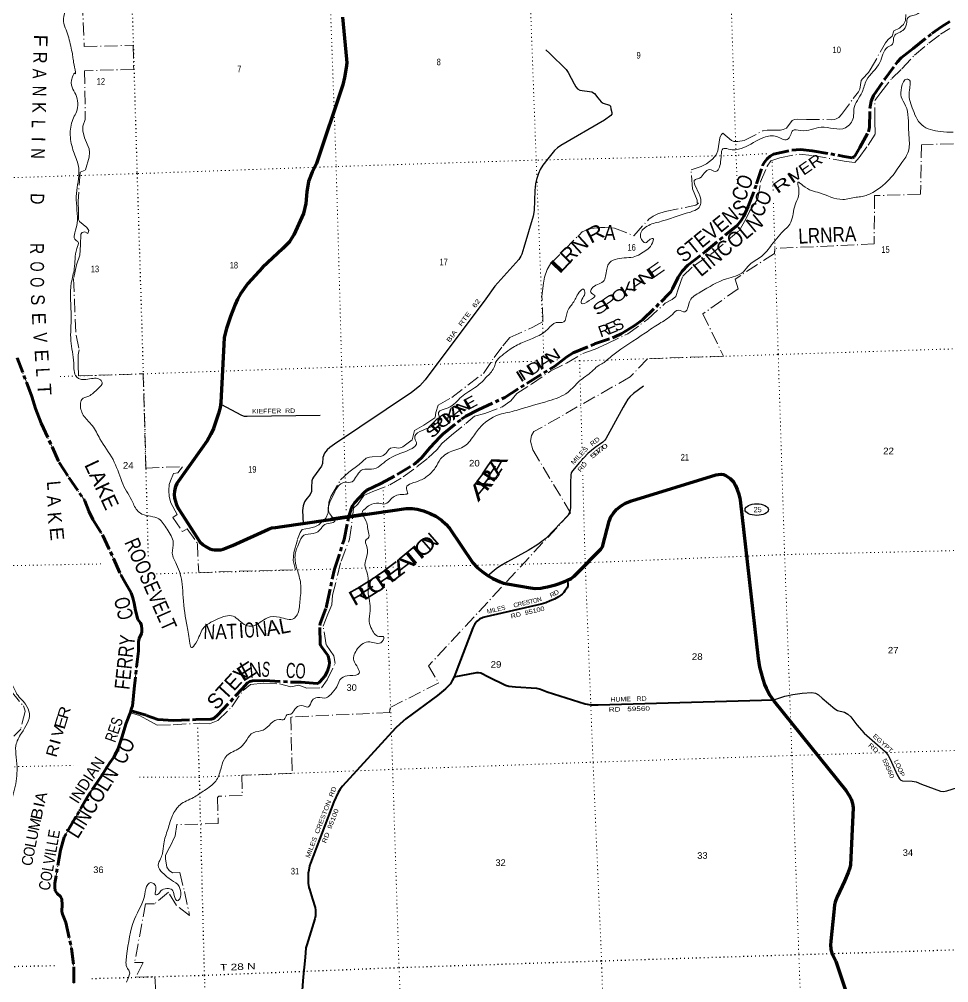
# Model space of a CAD drawing. Header units: feet. Extents: x 493183 to 745759, y 5472 to 195788.
# Drawn here: x 653968 to 678688, y 147247 to 172864 of the extents above; entities that cross this region are included whole.
import ezdxf
from ezdxf.enums import TextEntityAlignment as Align

# ---------------------------------------------------------------- set-up
doc = ezdxf.new("R2010")
doc.units = ezdxf.units.FT
doc.header["$LTSCALE"] = 70
for name, pattern in [('DOT_DASHED', [7.7, 5, -1.2, 0.3, -1.2]), ('DOTTED', [1.5, 0.3, -1.2]), ('LONG_DASH_SHORT_DASH', [9.9, 6, -1.2, 1.5, -1.2])]:
    doc.linetypes.add(name, pattern=pattern)
for name, color, linetype, lineweight in [('11', 7, 'LONG_DASH_SHORT_DASH', 60), ('17', 7, 'Continuous', 25), ('23', 7, 'Continuous', 70), ('26', 7, 'Continuous', 40), ('27', 7, 'Continuous', 13), ('29', 7, 'Continuous', 25), ('39', 7, 'Continuous', 13), ('44', 7, 'DOT_DASHED', 13), ('59', 7, 'Continuous', 13), ('6', 7, 'DOTTED', 25), ('7', 7, 'DOTTED', 13)]:
    doc.layers.add(name, color=color, linetype=linetype, lineweight=lineweight)
for name, color, linetype in [('12', 7, 'Continuous'), ('30', 7, 'Continuous'), ('41', 7, 'Continuous')]:
    doc.layers.add(name, color=color, linetype=linetype)

msp = doc.modelspace()

# ---------------------------------------------------------------- linework, layer by layer
at = {"layer": '11'}
for points in [[(656941.71, 154479.7), (657352.21, 154355.94), (657654.19, 154242.1), (658072.07, 154218.61), (658667.87, 154244.97), (659050.59, 154252.69), (659089.4, 154254.73), (659149.06, 154277.69), (659240.8, 154357.41), (659893.84, 155063.57), (660034.73, 155216.72), (660100.91, 155254.12), (660172.04, 155272.49), (660489.65, 155281.65), (661188.35, 155240.53), (661468.57, 155239.04), (661892.9, 155205.66), (661933.45, 155220.17), (661965.57, 155243.13), (662094.41, 155399.52), (662165.19, 155534.71), (662212.47, 155683.64), (662215.67, 155755.12), (662206.49, 155817.11), (662180.38, 155934.91), (661990.81, 156202.82), (661974.75, 156246.44), (661970.19, 156273.54), (661959.83, 156743.51), (661969.7, 156802.24), (662125.93, 157218.71), (662143.39, 157299.12), (662353.69, 158244.79), (662605.24, 159027.43), (662723.86, 159614.27), (662805.36, 159869.4), (662830.6, 159929.1), (662882.98, 160002.58), (663138.06, 160282.67), (663211.01, 160339.56), (663582.38, 160516.44), (664016.28, 160755.77), (664483.8, 161043.77), (664587.01, 161130.48), (664665.07, 161199.9), (664898.56, 161479.07), (665149.21, 161755.51), (665234.07, 161834.45), (665731.43, 162235.15), (665844.45, 162308.82), (666173.26, 162478.77), (666880.37, 162811.24), (667489.11, 163195.19), (668212.88, 163639.17), (668533.63, 163888.41), (668701.5, 163997.23), (669268.61, 164230.56), (669810.88, 164420.75), (669979.17, 164499.13), (670318.76, 164710.35), (670544.59, 164869.08), (671238.72, 165550.27), (671299.67, 165620.68), (671338.68, 165694.15), (671490.53, 166003.98), (671600.25, 166169.4), (671752.43, 166328.84), (672207, 166679.8), (673057.64, 167383.96), (673169.7, 167512.52), (673238.53, 167631.91), (673354.42, 167881.43), (673579.26, 168487.68), (673737.23, 168976.85), (673784.63, 169059.97), (673858.05, 169151.81), (673940.65, 169220.68), (674026.07, 169278.33), (674516.57, 169384.2), (674743.73, 169399.77), (675055.23, 169368.44), (675908.5, 169219.07), (676119.44, 169177.11), (676168.63, 169204.61), (676200.75, 169245.94), (676324.34, 169455.83), (676551.81, 169872.73), (676583.55, 169994.52), (676592.25, 170487.18), (676625.24, 170685.48), (676685.94, 170841.19), (676977.14, 171259.78), (677327.04, 171734.67), (677423.73, 171842.62), (677743.24, 172088.48), (678236.82, 172481), (678505.04, 172668.84), (678714.64, 172804.11)], [(653911.12, 163862.08), (654302.12, 162836.83), (654398.97, 162512.89), (654550.27, 162124.02), (655030.57, 161079.31), (655287.08, 160677.53), (655713.58, 160061.6), (655816.94, 159787.7), (655928.68, 159567.14), (656179.35, 159159.12), (656672.49, 158090.59), (656783.79, 157884.13), (656939.53, 157610.43), (656988.17, 157477.57), (657027.18, 157339.82), (657061.14, 157139.93), (657120.91, 156905.66), (657187.8, 156816.35), (657216.41, 156753.2), (657231.39, 156639.57), (657229.1, 156575.28), (657217.21, 156535.28), (657153.38, 156400.79), (657135.64, 156308.78), (657135.44, 156058.54), (657019.55, 155064.14), (656985.08, 154685.72), (656974.98, 154607.13), (656956.62, 154537.1), (656928.31, 154439.79), (656814.54, 154147.73), (656697.58, 153764.75), (656597.55, 153474.1), (656539.47, 153344.19), (656482.83, 153246.8), (656368.1, 153088.7), (656145.61, 152728.72), (655810.31, 152238.14), (655160.31, 151114.34), (655062.16, 150774.32), (654914.46, 149893.97), (654909.95, 149790.32), (654924.89, 149690.47), (654971.9, 149622.72), (655060.6, 149541.27), (655088.92, 149498.74), (655100.39, 149457.41), (655107.65, 149326.78), (655099.38, 149140.87), (655114.16, 149069.4), (655209.32, 148849.62), (655355.96, 148159.93), (655417.8, 147667.41), (655417.96, 147223.32)]]:
    msp.add_lwpolyline(points, dxfattribs=at)
at = {"layer": '17'}
msp.add_ellipse((673580.7, 159826.08), major_axis=(309.24, -1), ratio=0.500121, dxfattribs=at)
at = {"layer": '23'}
for points in [[(662567.66, 172922.27), (662673.43, 171801.49), (662675.92, 171701.1), (662664.6, 171569.14), (662620.04, 171319.56), (662569.74, 171124.29), (661873.64, 169030.43), (661755.95, 168798.78), (661663.06, 168547.72), (661617.18, 168275.89), (661590.63, 167966.32), (661528.39, 167702.07), (661274.28, 167129.23), (661212.49, 167031.52), (661150.92, 166949.88), (660977.34, 166764.95), (660434.64, 166268), (660047.03, 165838.38), (659852.17, 165564.99), (659773.19, 165424.49), (659711.81, 165281.21), (659586.9, 164958.53), (659475.9, 164642.33), (659441.88, 164504.62), (659421.33, 164390.42), (659332.09, 162676.42), (659312.44, 162544.13), (659268.91, 162377.83), (659134.14, 161984.22), (659066.7, 161832.82), (658967.2, 161652.18), (658816.6, 161441.72), (658162.16, 160523.62), (658133.14, 160461.8), (658113.54, 160403.06), (658095.85, 160314.71), (658090.86, 160226.8), (658098.04, 160130.3), (658123, 160038.09), (658148.5, 159956.86), (658211.95, 159837), (658771.25, 158972.3), (658858.29, 158888.8), (658940.87, 158834.23), (659040.39, 158787.81), (659099.63, 158768.06), (659156.92, 158758.12), (659204.95, 158752.69), (659272.96, 158752.69), (659332.2, 158759.27), (659394.15, 158777.51), (659634.96, 158875.71), (660594.89, 159308.78), (660643.16, 159326.79), (660682.65, 159337.76), (660784.92, 159354.97), (660961.49, 159380.57), (663893.93, 159802.46)], [(668552.64, 157952.67), (668642.72, 157996.38), (668721.71, 158053.46), (668793.37, 158123.61), (669437.92, 158779.07), (669487.44, 158854.78), (669491.83, 158867.95), (669658.45, 159522.41), (669702.46, 159636.34), (669768.28, 159732.94), (669847.26, 159829.54), (669974.2, 159929.65), (670088.61, 159996.39), (670248.35, 160057.13), (672492.01, 160753.6), (672633.74, 160764.78), (672699.56, 160756), (672769.15, 160721.74), (672870.69, 160650.62), (672959.6, 160562.11), (673019.89, 160470.6), (673064.8, 160357.49), (673107.65, 160237.89), (673137.79, 160087.29), (673617.13, 155866.21), (673656.7, 155633.34), (673739.08, 155321.06), (673790.01, 155173.1), (673833.89, 155076.5), (673930.43, 154896.48), (674017.97, 154766.69)], [(663893.93, 159802.46), (664260.25, 159855.16), (664414.75, 159855.88), (664553.12, 159835.9), (664717.53, 159790.02), (664899.31, 159723.43), (665042.26, 159649.52), (665197.25, 159542.88), (665314.32, 159438.76), (665407.47, 159331.39), (666028.89, 158414.11), (666150.26, 158286.17), (666276.18, 158177.52), (666413.55, 158079.8), (666560.15, 157992.5), (666755.82, 157904.17), (666850.38, 157874.04), (666943.54, 157850.9), (667563.71, 157742.81), (667686.11, 157732.93), (667835.94, 157739.05), (667921.93, 157751.7), (668019.61, 157772.44), (668226.38, 157826.06), (668304.84, 157851.48), (668497.92, 157926.12), (668552.64, 157952.67)], [(674017.97, 154766.69), (674046.04, 154725.08), (675956.91, 152350.02), (676024.68, 152252.11), (676057.59, 152199.42), (676090.93, 152126.09), (676129.99, 152008.42), (676140.97, 151955.73), (676148.43, 151899.82), (676073.05, 150386.02), (676056.49, 150299.29), (676017.03, 150180.49), (675915.39, 149951.35), (675718.89, 149533.64), (675682.4, 149444.17), (675664.85, 149384.9), (675649.15, 149315.58), (675629.12, 149119.21), (675548.48, 148349.9)], [(675548.48, 148349.9), (675545.27, 148248.77), (675549.44, 148167.73), (675554.03, 148127.55), (675569.4, 148070.94), (675580.41, 148032.28), (675595.82, 147998.2), (675686.33, 147824.28)], [(675686.33, 147824.28), (676152.68, 146413.41), (676188.77, 146294.39), (676204.26, 146211.43), (676249.88, 145894.22), (676309.09, 145591.62), (676325.2, 145504.2), (676351.09, 145430.46), (676371.01, 145384.63), (676424.62, 145293.03), (676899.87, 144577.33), (676955.57, 144506.76), (677013.33, 144456.93), (677049.18, 144433.02), (677083.04, 144417.08), (677134.82, 144399.14), (677178.72, 144391.45), (677447.36, 144378.73), (677915.58, 144367.01), (678119.48, 144360.08), (678171.49, 144354.3), (678229.25, 144344.34), (679583.08, 144114.91)]]:
    msp.add_lwpolyline(points, dxfattribs=at)
at = {"layer": '26'}
for points in [[(668552.64, 157952.67), (668557.19, 157828.46), (668554.79, 157797.28), (668538.01, 157749.31), (668479.35, 157663.33), (668446.92, 157622.18), (668403.77, 157579), (668307.81, 157510.19), (668202.4, 157447.07), (668086.14, 157397.9), (667972.27, 157351.13), (667849.38, 157314.22), (666372.14, 156973.34), (666301.51, 156956.29), (666204.33, 156910.97), (666144.69, 156861.97), (666079.68, 156786.24), (666028.2, 156679.83), (665586.54, 155520.28), (665535.27, 155381.65)], [(665535.27, 155381.65), (666135.65, 155499.8), (666184.65, 155497.64), (666243.96, 155486.23), (666450.58, 155379.03), (666897.96, 155156.94), (666987.63, 155132.42), (667166.06, 155113.53), (667722.89, 155079.62), (667831.67, 155050.25), (668010.89, 154980.31), (669017.88, 154666.76), (669167.23, 154639.61), (669361.29, 154638.6), (674017.97, 154766.69)], [(665535.27, 155381.65), (665533.12, 155375.83), (665480.38, 155279.88), (665432.44, 155198.33), (665307.78, 155064), (665094.2, 154885.92), (664249.31, 154259.66), (664097.19, 154130.92), (663971.31, 154011.32), (662568.18, 152472.92), (662503.06, 152391.89), (662449.24, 152308.88), (662338.35, 152060.32), (661710.78, 150426.18), (661688.23, 150351.52), (661665.23, 150243.89), (661653.25, 150159.93), (661649.65, 149983.63), (661654.44, 149890.08), (661668.83, 149779.74), (661682.81, 149730.27), (661765.44, 149472.01), (661837.14, 149249.79), (661849.81, 149178.87), (661849.81, 149109.3), (661842.62, 149027.75), (661826.19, 148947.04), (661612.49, 148250.58), (661592.89, 148171.37), (661568.67, 147918.74), (661518.35, 147402.27)], [(661518.35, 147402.27), (661449.52, 146464.71), (661447.12, 146338.43), (661459.1, 145995.93), (661467.22, 145861.51), (661481.63, 145706.16), (661662.31, 144481.11), (661661.85, 144407.27), (661659.32, 144369.33), (661646.68, 144294.73), (661630.93, 144244.27), (661497.58, 143881.87)]]:
    msp.add_lwpolyline(points, dxfattribs=at)
at = {"layer": '29'}
for points in [[(667970.07, 172048.42), (668076.08, 171952.46), (668511.45, 171526.37), (668564.38, 171449.4), (668725.25, 171145.34), (668771.51, 171065.28), (668812.57, 171010.5), (668873.93, 170975.95), (669194.6, 170931.88), (669264.24, 170891.8), (669356.98, 170776.94), (669446.74, 170668.1), (669498.85, 170631.55), (669662.07, 170581.38), (669688.54, 170549.4), (669703.39, 170485.76), (669725.04, 170385.05), (669725.04, 170339.4), (669704.95, 170302.48), (669532.71, 170185.2), (668373.05, 169510.48), (668278.77, 169449.17), (668205.77, 169378.41), (668059.17, 169200.16), (667890.97, 168983.51), (667820.69, 168869.64), (667776.91, 168759.81), (667722.16, 168600.03), (667694.79, 168490.46), (667678.14, 168309.93), (667657.85, 167783.61), (667630.92, 167629.9), (667391.09, 166791.59), (667329.8, 166616.41), (667306.99, 166561.62), (667257.25, 166475.86), (666614.08, 165764.18), (666373.58, 165433.6), (664765.74, 163276.9), (664623.36, 163119.86), (664523.94, 163034.94), (664400.58, 162936.8), (662352.73, 161566.21), (662229.06, 161475.89), (662153.25, 161413.97), (662083.07, 161325.23), (662042.22, 161211.66), (662032.88, 161055.88), (662004.81, 160981.03), (661791.07, 160690.66), (661763.7, 160640.44), (661746.02, 160587.53), (661743.17, 160416.22), (661740.89, 160311.74), (661704.47, 160227.86), (661590.33, 160088.04), (661554.76, 160034.62), (661517.33, 159928.26), (661503.21, 159803.62), (661520.42, 159460.98)], [(670568.83, 163112.14), (670299.91, 162909.39), (670213.23, 162836.35), (670155.02, 162764.99), (670032.3, 162548.26), (669569.93, 161711), (669542.55, 161674.48), (669490.7, 161621.64), (669284.8, 161481.33), (669091.69, 161319.19), (668870.64, 161079.77), (668677.42, 160855.17), (668643.77, 160802.51), (668634.48, 160739.23), (668632.19, 160549.81), (668626.24, 159884.86), (668611.83, 159763.91), (668561.64, 159672.6), (668196.65, 159289.12), (667968.53, 159056.29), (667758.67, 158901.07), (667503.2, 158739.69), (666952.49, 158441.36), (666741.26, 158316.71), (666647.04, 158252.13), (666431.46, 158067.06)], [(659329.45, 162625.66), (659874.88, 162341.01), (659947.06, 162313.68), (660026.01, 162309.69), (661967.43, 162335.84)], [(674017.97, 154766.69), (674036.49, 154767.2), (674326.22, 154862), (674540.88, 154913.9), (674793.84, 154945.24), (675049.34, 154961.22), (675148.12, 154949.79), (675227.27, 154904.15), (675324.14, 154811.32), (675660.69, 154525.24), (675732.12, 154489.5), (675915.6, 154437.84), (676007.43, 154388.28), (676087.09, 154315.37), (676239.2, 154099.73), (676437.75, 153885.3), (677006.83, 153384.33), (677079.6, 153292.61), (677132.07, 153188.14), (677312.36, 152777.82), (677376.15, 152671.73), (677417.21, 152630.64), (677454.85, 152612.29), (677711.63, 152608.87), (677823.26, 152584.99), (677960.71, 152526.69), (678465.54, 152342.35), (678548.68, 152329.33), (678639.28, 152344.84), (678923.33, 152440.85)]]:
    msp.add_lwpolyline(points, dxfattribs=at)
at = {"layer": '39'}
for points in [[(654713.11, 177542.09), (654779.89, 177338.22), (654842.04, 177023.22), (654809.41, 176709.45), (654964.6, 176449.67), (655127.48, 176266.8), (655275, 176255.02), (655457.84, 176078.79), (655638.45, 176039.73), (655721.58, 176024.03), (655610.34, 175905.71), (655286.16, 175894.11), (654996.4, 175877.48), (654908.85, 175840.58), (654931.44, 175631.37), (654941.09, 175254.28), (655004.48, 174898.95), (655091.94, 174808.7), (655187.2, 174726.76), (655168.08, 174562.73), (655145.33, 174255.31), (655116.4, 173887.17), (655132.03, 173316.52), (655175.58, 173081.69), (655143.78, 172806.29), (655215.21, 172582.38), (655335.41, 172150.03), (655380.04, 171945.5), (655437.45, 171587.98), (655456.66, 171423.07), (655454.53, 171427.04), (655380.93, 171330.02), (655470.03, 170860.42), (655490.29, 170400.9), (655410.44, 170245.17), (655324.23, 169839), (655396.41, 169395.14), (655529.09, 169015.63), (655552.62, 168776.18), (655483.15, 168154.57), (655507.23, 167440.89), (655446.49, 167188.85), (655441.78, 167015.16), (655524.4, 166951.01), (655501.88, 166766.7), (655431.73, 166231.85), (655352.52, 165860.2), (655348.41, 164949.93), (655339.73, 164318.02), (655416.71, 163718.91), (655494.46, 163355.94), (655566.63, 163303.58), (655794.7, 163294.17), (656127.94, 163273.75), (656172.23, 163210.48), (656062.42, 163045.79), (655816.6, 162846.81), (655628.02, 162752.44), (655593.81, 162620.26), (655694.29, 162304.37), (655909.45, 162060.49), (656113.89, 161707.31), (656461.44, 161158.58), (656695.14, 160576.21), (656818.04, 160317.49), (656952.21, 160085.34), (657101.92, 159807.23), (657231.98, 159708.15), (657677.33, 159582.07), (657899.66, 159302.07), (658063.63, 158953.75), (658038.12, 158670.47), (658146.16, 158370.95), (658303.47, 157846.86), (658324.7, 157486.26), (658429.01, 156720.45), (658507.55, 156266.69), (658545.21, 156156.81), (658662.5, 156275.31), (658852.23, 156658.29), (659235.33, 156915.82), (659656.26, 156992.83), (659992.33, 156750.5), (660172.32, 156731.61), (660568.69, 156951.18), (660892.81, 156964.79), (661272.74, 156933.64), (661354.58, 157024.85), (661432.22, 157382.33), (661455.19, 157812.86), (661373.23, 158181.76)], [(677575.89, 172791.07), (677579.44, 172871.9), (677801.76, 172983.41), (678109.09, 173279.06), (678318.87, 173535.5), (678499.81, 173550.94), (678693.52, 173479.83)], [(661373.23, 158181.76), (661305.79, 158472.39), (661306.72, 158637.9), (661402.65, 158925.28), (661535, 159143.11), (661785.56, 159188.85), (661999.02, 159326.34), (662061.03, 159406.87), (662356.77, 159518.3), (662226.96, 159712.47), (662297.45, 160170.64), (662628.29, 160553.75), (662817.41, 160565.4), (662887.73, 160638.11), (663105.62, 160892.77), (663339.3, 160897.66), (663762.81, 161152.34), (663986.83, 161273.99), (664414.65, 161454.13), (664532, 161570.61), (664484.96, 161722.59), (664902.22, 162019.34), (665042.45, 162104.51), (665143.16, 162210.24), (665118.98, 162405.27), (665373.03, 162533.87), (665726.87, 162824.83), (666123.69, 163094.87), (666415.48, 163371.9), (666604.99, 163631.77), (666645.62, 163752.04), (666807.54, 163926.34), (667012.38, 164081.73), (667351.27, 164269.34), (668031.52, 164630.49), (668244.04, 164798.22), (668453.11, 164816.51), (668536.01, 165069.2), (668693.55, 165320.06), (668860.16, 165603.47), (668974.54, 165685.56), (669010.31, 165571.58), (668930.46, 165415.85), (668919.61, 165310.59), (669128.95, 165385.39), (669274, 165518.83), (669166.53, 165604.45), (669193.56, 165708.17), (669496.33, 165890.67), (669593.09, 166216.43), (669639.26, 166353), (670055.44, 166518.67), (670294.6, 166541.88), (670641.8, 166721.66), (670784.27, 166873.19), (670819.5, 167037.69), (670718.1, 166992.32), (670629.59, 166921.09), (670491.99, 167068.38), (670624.86, 167334.65), (670973.38, 167472.09), (671817.79, 167739.21), (672024.5, 167834.11), (672068.59, 168168.4), (671950.27, 168604.84), (672062.06, 168640.44), (672186.96, 168773.28), (672333.25, 168866.4), (672477.86, 168818.2), (672621.17, 169072.68), (672708.88, 169430.45), (672881.13, 169401.23), (673214.38, 169445.39), (673772.26, 169722.2), (674118.22, 169746.55), (674390.89, 169663.8), (674481.87, 169785.55), (674538.55, 169908.31), (674746.36, 169902.34), (675293.86, 169993.19), (675943.35, 169980.09), (676150.67, 170250.59), (676167.67, 170483.17), (676383.73, 170927.47), (676501.01, 171241.72), (676859.25, 171716.46), (677062.46, 172120.03), (677190.87, 172204.55), (677234.98, 172407.66), (677495.4, 172590.92), (677575.89, 172791.07)], [(678804.35, 169857.57), (678466.26, 169877.05), (677970.95, 170054.14), (677717.08, 170506.75), (677641.69, 170988.86), (677619.12, 171262.65), (677576.45, 171273.5), (677432.14, 171051.29), (677423.76, 170800.8), (677539.93, 170564.08), (677620.42, 169916.64), (677640.2, 169537.83), (677617.55, 169357.55), (677439.55, 169051.6), (677159.31, 168661.9), (676669.74, 168261.98), (676380.96, 168148.51), (676226.27, 168131.83), (675867.27, 168072.79), (675253.07, 168248.37), (674809.68, 168441.11), (674677.8, 168534.08), (674696.7, 168379.25), (674581.5, 167867.29), (674462.36, 167417.78), (674337.58, 167280.9), (673975.52, 166864.57), (673704.87, 166555.88), (673387.05, 166338.62), (673227.52, 166152.28), (672777.73, 165965.44), (672079.23, 165607.78), (671807.79, 165389.88), (671751.16, 165200.53), (671670.13, 165083.1), (671503.49, 165126.61), (671337.62, 165014.75), (670986.37, 164770.28), (670621.02, 164525.39), (669754.42, 163932.7), (669612.97, 163813.49), (669490.85, 163721.09), (669356.14, 163644.46), (669193.41, 163496.36), (668862.68, 163240.39), (668563.27, 162949.01), (668044.3, 162717.74), (667239.23, 162482.05), (667017.43, 162418.99), (666793.11, 162372), (666247.05, 162039.03), (666020.4, 161741.73), (665888.38, 161578.4), (665730.38, 161472.83), (665330.19, 161311.67), (665175.2, 161173.89), (665033.34, 160937.62), (664820.49, 160715.4), (664554.68, 160576.37), (664262.47, 160378.04), (664298.38, 160260.03), (664144.11, 160229.24), (663847.71, 160101.41), (663700.35, 159977.99), (663530.43, 159997.19), (663294.15, 159945.81), (663154.72, 159841.28), (663093.81, 159784.4), (663175.03, 159552.83), (663254.16, 159218.12), (663250.72, 159068.68), (663199.29, 159036.89), (663220.44, 158809.48), (663205.83, 158564.86), (663159.58, 158365.72), (663229.93, 158111.5), (663245.78, 157663.96), (663300.44, 157134.82), (663271.03, 156847.39), (663343.85, 156643.7), (663575.65, 156448.74), (663656.14, 156453.14), (663616.01, 156316.74), (663287.68, 156309.05), (662966.65, 156130.05), (662865.49, 155816.28), (662976.51, 155615.73), (663008.95, 155479.46), (662760.96, 155415.63), (662535.38, 155344.39), (662409.32, 155118.67), (662250.54, 154908.14)], [(649678.86, 170531.84), (649812.82, 170497.84), (649945.54, 170319.98), (650083.26, 170217.27), (650201.69, 170309.2), (650295.18, 170414.89), (650375.39, 170298.19), (650468.24, 170163.71), (650866.79, 169660.87), (651087.69, 169231.5), (651236.49, 168852.46), (651342.53, 168421.71), (651449.33, 167966.76), (651589.57, 167407.87), (651716.59, 166820.32), (651810.78, 166316.57), (651981.16, 165500.25), (651971.43, 165358.7), (651875.3, 165273.12), (651980.49, 165130.92), (652121.16, 164949.42), (652252.39, 164551.7), (652437.56, 163973.95), (652452.06, 163831.09), (652401.3, 163712.55), (652371.07, 163647.07), (652491.26, 163606.23), (652573.55, 163487.58), (652672.59, 163218.06), (652825.33, 162776.58), (652972.08, 162268.33), (652991.2, 162040.85), (652949.17, 161835.78), (652913.04, 161178.84), (652964.15, 160568.88), (653002.26, 160249.13), (652891.95, 160100.57), (652769.25, 159961.73), (652497.04, 159899.2), (652391.28, 159799.21), (652401.64, 159724.85), (652500.58, 159719.7), (652555.87, 159626.48), (652668.96, 159619.73), (652892.58, 159884.66), (653058.95, 159980.38), (653143.1, 159801.24), (653318.6, 159275.68), (653410.64, 158711.32), (653346.01, 158519.71), (653245, 158526.82), (653203.54, 158563.93), (653103.65, 158534.75), (653034.37, 158558.94), (653004.98, 158792.16), (652892.03, 158859.46), (652677.63, 158687.64), (652633.89, 158472.43), (652699.56, 158369.43), (652861.86, 158335.89), (652908.2, 158206.08), (652943.79, 158098.16), (653023.44, 157999.61), (653230.84, 157876.58), (653341.3, 157694.18), (653247.17, 157544.08), (653276.49, 157312.87), (653469.22, 156947.24), (653614.5, 156616.53), (653632.02, 156245.72), (653689.79, 155615.77), (653600.5, 155439.58), (653566.87, 155353.83), (653719.77, 155233.23), (653881.37, 154961.53), (654134.9, 154650.16), (654237.23, 154404.96), (654027.57, 153884.16), (653878.56, 153552.83), (653888.16, 153242.33), (653909.15, 152889.79), (653825.9, 152322.27), (653666.05, 151885.68), (653470.27, 151502.51), (653105.05, 150406), (653110.89, 150151.89), (652973.43, 149903.65), (652846.09, 149589.1), (652686.83, 149067.77), (652656.99, 148794.45), (652703.73, 148521.37)], [(662250.54, 154908.14), (662132.19, 154823.92), (661900.22, 154829.17), (661753.37, 154754.2), (661661.93, 154581.98), (661467.29, 154618.61), (661295.07, 154516.65), (661186.15, 154388.31), (661086.01, 154367.19), (661009.07, 154247.87), (660888.17, 154246.31), (660451.38, 153965), (660191.5, 153894.76), (660015.86, 153707.95), (659862.74, 153509.69), (659522.08, 153313.96), (659413.17, 153185.62), (659324.54, 152922.67), (659191.27, 152603.91), (658892.39, 152360.99), (658597.92, 152170.66), (658247.06, 151978.66), (658042.25, 151692.1), (657918.54, 151325.19), (657809.42, 150942.57), (657773.22, 150679.15), (657727.11, 150540.56), (657659.79, 150371.07), (657780.88, 150170.82), (658014.69, 149975.92), (658221.44, 149808.48), (658253.13, 149696.4), (658235.57, 149481.97), (658174.82, 149425.69), (658087.95, 149562.37), (658034.75, 149718.2), (657896.74, 149748.43), (657737.31, 149689.23), (657641.62, 149589.54), (657603.61, 149580.34), (657599.3, 149719.46), (657566.68, 149861.78), (657464.43, 149909.21), (657385.3, 149860.46), (657310.52, 149605.99), (657032.79, 148939.89), (656823.3, 147956.96), (656845.61, 147626.65), (656903.17, 147525.43), (656884.25, 147419.93), (656820.07, 147265.72)]]:
    msp.add_spline(points, degree=3, dxfattribs=at)
at = {"layer": '44'}
for points in [[(655570.06, 175470.76), (655693.42, 172139.68), (656994.44, 172170.79), (657011.96, 171529.56), (655706.94, 171495.91), (655723.92, 170195.53), (655660.41, 170022.81), (655659.92, 169900.06), (655701.79, 169709.76), (655823.3, 169414.8), (655836.71, 169320.44), (655825.66, 169195.4), (655722.88, 168848.56), (655586.55, 168800.87), (655531.94, 168026.33), (655546.97, 167740.76), (655541.44, 167543.94), (655573.11, 167485.81), (655763.33, 167323.43), (655820.01, 167246.32), (655788.05, 167167), (655714.17, 167211.47), (655639.24, 167197.67), (655601.04, 167150.27), (655599.19, 166868.36), (655580.98, 166594.09), (655489.37, 166337.95), (655409.24, 165967.21), (655477.8, 164463.39), (655559.58, 164078.86), (655535.25, 163945.37), (655533.04, 163675.52), (655545.93, 163381.31)], [(667892.87, 164846.83), (667867.84, 165498.09), (667909.14, 165850.23), (667940.92, 166008.29), (668006.94, 166211.56), (668093.41, 166363.42), (668941.56, 167214.01), (669059.95, 167269.14), (669177.06, 167296.37), (669424.81, 167325.59), (669537.14, 167323.44), (669800.24, 167309.96), (670311.52, 167109.13), (670710.06, 167545.87), (670825.95, 167630.46), (670953.84, 167690.68), (671149.6, 167752.09), (671965.2, 167921.35), (672031.7, 167973.01), (671995.85, 167983.09), (671996.48, 168056.37), (671870.36, 168357.98), (671833.65, 168856.38), (672104.56, 168949.61), (672244.01, 169023.05), (672407.4, 169142.37), (672499.79, 169260.16), (672546, 169367.28), (672604.17, 169723.08), (672642.73, 169798.38), (672679.63, 169831.67), (672912.97, 169642.17), (672973.73, 169617.72), (673079.05, 169613.96), (673249.59, 169644.49), (673746.26, 169896.43), (673855.79, 169915.06), (674213.36, 169918.1), (674284.59, 169930.12), (674375.13, 169970.44), (674520.54, 170169.35), (674587.61, 170197.4), (674664.5, 170204.87), (674904.68, 170201.04), (674904.68, 170201.04), (675578.27, 170193.62), (675653.77, 170201.11), (675691.38, 170219.93), (675763.07, 170253.86), (675838.31, 170332.97), (676144.59, 170753.32), (676290.64, 170930.1), (676321.43, 171002.79), (676362.48, 171231.87), (676394.77, 171283.19), (676549.78, 171445.92), (676600, 171518.49), (677004.42, 172240.42), (677080.52, 172326.87), (677184.72, 172418.05), (677226.94, 172560.03), (677380.19, 172628.27), (677434.81, 172683.32), (677482.06, 172726.67), (677533.42, 172835.43), (677542.89, 172994.72)], [(656925.65, 154425.75), (657164.94, 154350.19), (657363.75, 154245.31), (657638.46, 154098.35), (658061.46, 154107.3), (658749.57, 154146.58), (659030.35, 154126.95), (659253.1, 154222.58), (659620.64, 154584.99), (659921.47, 155018.01), (660114.12, 155173.25), (660469.78, 155208.39), (660885.42, 155194.91), (661194.23, 155117.62), (661400.62, 155156.24), (661612.58, 155082.02), (662005.31, 155092.06), (662156.1, 155296.47), (662367.95, 155738.86), (662329.52, 155935.45), (662132.81, 156230.09), (662046.62, 156727.91), (662175.74, 157044.67), (662280.71, 157296.11), (662298.97, 157548.92), (662526.45, 158455.93), (662753.87, 159044.1), (662829.52, 159587.25), (662847.47, 159785.56), (662853.54, 159862.52), (662974.74, 159969.07), (663134.71, 160202.02), (663375.33, 160306.27), (663823.27, 160483.47), (664179.21, 160702.25), (664553.76, 160970.04), (664842.8, 161200.89), (665085.84, 161420.24), (665203.73, 161581.26), (665462.82, 161803.13), (665844.1, 162113.49), (666073.74, 162310.24), (666353.57, 162385.42), (666799.88, 162550.47), (667044.5, 162719.42), (667201.78, 162909.9), (667588.99, 163159.91), (668103.91, 163514.74), (668518.69, 163721.2), (668952.01, 163978.68), (669285.07, 164091.82), (669593.13, 164230.43), (670148.98, 164501.76), (670687.05, 164889.59), (671143.38, 165313.25), (671335.79, 165411.99), (671434, 165493.71), (671492.42, 165687.21), (671612.66, 166029.93), (671902.39, 166303.18), (672421.34, 166658.13), (673112.48, 167242.37), (673290.24, 167550.53), (673398.12, 167773.8), (673613.57, 168101.28), (673684.27, 168545.39), (673862.84, 168956.49), (673952.98, 169102.54), (674194.36, 169182.59), (674705.37, 169276.98), (675081.5, 169238.08), (675961.14, 169083.46), (676191.9, 169052.2), (676306.52, 169188.9), (676544.19, 169515.05), (676734.3, 169815.51), (676725.22, 170168.38), (676718.5, 170702.95), (676879.17, 170913.72), (677171.83, 171285.94), (677441.74, 171548.49), (677779.02, 171912), (678162.05, 172230.49), (678471.04, 172468.01), (678720.35, 172615.39)], [(678813.11, 169551.23), (677961.4, 169529.3), (677938.83, 168211.98), (676712.61, 168174.35), (676706.86, 166889.54), (674061.18, 166771.45), (674057.67, 166638.1), (673004.82, 165953.48), (673088.42, 165700.32), (672148.24, 165032.68), (672696.81, 163904.35), (670678.49, 163839.22), (670215.4, 163353.82), (667655.08, 161898.96), (667589.27, 161794.77), (667566.7, 161644.22), (667626.86, 161415.05), (668627.28, 159740.63), (664852.95, 155670.43), (665122.13, 155220.09), (663830.93, 154559.83), (663818.51, 154432.68), (661191.09, 154311.01), (661225.47, 152816.95), (659936.17, 152763.54), (659890.53, 152752.54), (659897.18, 152223.21), (659276.52, 152204.7), (659239.51, 152168.61), (659257.57, 151480.49), (658161.62, 151453.25), (658109.98, 151149.96), (657958.02, 150830.09), (657859.13, 150626.29), (657856.58, 150541.12), (657896.25, 150321.18), (657954.37, 150228.73), (658039.78, 150169.72), (658235.2, 150174.58), (658364.82, 149670.43), (658496.18, 149037.47), (658147.67, 149304.64), (657935.76, 149657.75), (657563.86, 149344.49), (657323.95, 149344.57), (657034.82, 147783.07), (657266.74, 147780.78), (657066.43, 147392.89), (657577.24, 147407.92), (657583.62, 147286.65)], [(655545.93, 163381.31), (657263.84, 163436.47), (657337.47, 160931.58), (658313.53, 160968.18), (658189.18, 160808.05), (658066.7, 160790.91), (657986.4, 160592.22), (657954.5, 160490.15), (657948.89, 160336.99), (657956.31, 160174.44), (658001.45, 160005.07), (658166.95, 159700.2), (658048.47, 159618.68), (658305.46, 159240.51), (658430.25, 159312.53), (658704.84, 158928.63), (658740.17, 158157.02), (661318.87, 158226.74), (661248.76, 158472.23), (661267.06, 158687.95), (661371.74, 159038.86), (661435.67, 159222.2), (661493.16, 159299.59), (661689.77, 159332.67), (661830.62, 159365.22), (661931.02, 159425.24), (662121.62, 159595.07), (662185.28, 159739.76), (662190.29, 159900.08), (662200.31, 160020.32), (662251.91, 160174.13), (662513.05, 160621.55), (662728.9, 160824.22), (663007.27, 161026.43), (663197.99, 161192.24), (663282.55, 161224.53), (663354.02, 161232.06), (663581.73, 161238.02), (663647.41, 161262.17), (663715.12, 161322.39), (663797.87, 161424.01), (663845.41, 161460), (663940.8, 161480.47), (664059.08, 161461.29), (664132.64, 161476.71), (664170.25, 161495.53), (664419.57, 161681.65), (664476.77, 161932.73), (664728.75, 162071.87), (665029.93, 162274.84), (665049.96, 162405.1), (665112.39, 162604.88), (665473.35, 162809.15), (665893.31, 163133.67), (666311.55, 163448.08), (666595.67, 163867.88), (666826.55, 164177.64), (667017.59, 164401.84), (667622.46, 164676.6), (667904.43, 164824.54)], [(653911.12, 163862.08), (654302.12, 162836.83), (654398.97, 162512.89), (654550.27, 162124.02), (655030.57, 161079.31), (655287.08, 160677.53), (655713.58, 160061.6), (655816.94, 159787.7), (655928.68, 159567.14), (656179.35, 159159.12), (656672.49, 158090.59), (656783.79, 157884.13), (656939.53, 157610.43), (656988.17, 157477.57), (657027.18, 157339.82), (657061.14, 157139.93), (657120.91, 156905.66), (657187.8, 156816.35), (657216.41, 156753.2), (657231.39, 156639.57), (657229.1, 156575.28), (657217.21, 156535.28), (657153.38, 156400.79), (657135.64, 156308.78), (657135.44, 156058.54), (657019.55, 155064.14), (656985.08, 154685.72), (656974.98, 154607.13), (656956.62, 154537.1), (656928.31, 154439.79), (656814.54, 154147.73), (656697.58, 153764.75), (656597.55, 153474.1), (656539.47, 153344.19), (656482.83, 153246.8), (656368.1, 153088.7), (656145.61, 152728.72), (655810.31, 152238.14), (655160.31, 151114.34), (655062.16, 150774.32), (654914.46, 149893.97), (654909.95, 149790.32), (654924.89, 149690.47), (654971.9, 149622.72), (655060.6, 149541.27), (655088.92, 149498.74), (655100.39, 149457.41), (655107.65, 149326.78), (655099.38, 149140.87), (655114.16, 149069.4), (655209.32, 148849.62), (655355.96, 148159.93), (655417.8, 147667.41), (655417.96, 147223.32)], [(653756.88, 154998.89), (654077.74, 154605.36), (654116.34, 154500.08), (654129.04, 154455.89), (654005.6, 153987.73), (653824.97, 153805.82)], [(657583.62, 147286.65), (657643.15, 146098.31)]]:
    msp.add_lwpolyline(points, dxfattribs=at)
at = {"layer": '59'}
for points in [[(662264.29, 159607.18), (663176.72, 159744.51), (663188.45, 159666.62), (662276.01, 159529.32)], [(662273.39, 159600.45), (663169.99, 159735.4), (663179.34, 159673.34), (662282.73, 159538.42)]]:
    msp.add_lwpolyline(points, close=True, dxfattribs=at)
at = {"layer": '6'}
for points in [[(656753.51, 179418.62), (656943.4, 174060.22), (657099.25, 168759.32), (657263.84, 163436.47), (657395.17, 158528.14)], [(658705.83, 154026.44), (658752.4, 152716.07), (658887.11, 147446.83), (658896.18, 147325.14)], [(655894.39, 147358.39), (658887.11, 147446.83), (664067.37, 147652.37), (669446.05, 147829.47), (674700.05, 147996.83), (679461.2, 148141.51)], [(648577.07, 147516.04), (652994.3, 147664.2), (654910.06, 147704.67)], [(659669.93, 125483.35), (659652.68, 126197.59), (659443.92, 131499.24), (659271.94, 136783.72), (659091.23, 142092.17), (658896.18, 147325.14)]]:
    msp.add_lwpolyline(points, dxfattribs=at)
at = {"layer": '7'}
for p, q in [((673991.96, 169070.81), (674015.84, 168308.36)), ((668264.02, 163806.89), (668355.08, 163814.66)), ((668945.83, 161069.22), (668942.09, 161206.99)), ((662252.2, 158244.06), (657615.27, 158118.62))]:
    msp.add_line(p, q, dxfattribs=at)
for points in [[(672671.48, 179897.08), (672860.11, 174578.98), (673031.12, 169244.22), (673064.96, 168383.77)], [(662048.17, 179575.1), (662204.71, 174252.02), (662396.94, 168948.15), (662543.72, 163614.69), (662665.7, 159800.1)], [(667918.12, 163902.47), (667715.33, 169119.43), (667519.13, 174421.16), (667399.1, 179737.25)], [(673846.14, 169288.48), (673031.12, 169244.22), (667715.33, 169119.43), (662396.94, 168948.15), (657099.25, 168759.32), (653259.03, 168633.73)], [(674026.34, 167973.16), (674152.34, 163949.64), (674322.84, 158631.01), (674516.26, 153288.84), (674700.05, 147996.83), (674708.5, 147794.88)], [(668743.44, 163771.65), (668872.21, 163779.49), (674152.34, 163949.64), (678977.94, 164105.88)], [(655055.16, 163363.14), (657263.84, 163436.47), (662535.6, 163616.47), (667764.09, 163772.92)], [(668934.89, 161472.08), (668872.21, 163779.49), (668863.66, 163878.35)], [(669460.57, 147637.74), (669454.1, 147829.71), (669228.33, 153110.38), (669017.97, 158413.71), (668952.34, 160829.72)], [(663646.96, 160335.63), (663718.17, 158293.43), (663722.05, 158177.64)], [(679140.29, 158742.77), (674322.84, 158631.01), (669017.97, 158413.71), (664543.09, 158312.15)], [(656138.09, 158382.25), (652719.31, 158317.55), (648271.46, 158092.97)], [(663922.39, 158298.06), (663718.17, 158293.43), (662457.5, 158254.16)], [(663738.35, 157691.87), (663898.48, 152918.58), (664067.37, 147652.37), (664074.61, 147477.76)], [(662627.53, 152868.57), (663898.48, 152918.58), (669228.33, 153110.38), (674516.26, 153288.84), (679300.97, 153434.71)], [(648424.29, 152803.81), (652892.7, 152970.75), (655412.77, 153025.03)], [(657162.02, 152713.47), (658752.4, 152716.07), (662627.53, 152868.57)], [(669460.57, 147637.74), (669619.95, 142447.67), (669827.19, 137127.83), (670031.86, 131828.09), (670269.43, 126432.44), (670369.71, 121188.39), (670509.94, 115884.91), (670658.84, 110559.49), (670776, 105215.07), (670791.02, 104168.43)], [(676145.72, 101902.18), (676037.47, 105387.7), (675873.24, 110757.08), (675784.06, 116037.72), (675656.75, 121311.3), (675484.96, 126662.32), (675333.43, 132009.86), (675117.94, 137262.94), (674912.05, 142607), (674708.5, 147794.88)], [(665572.39, 101599.19), (665545.99, 105071.5), (665358.24, 110416.06), (665219.58, 115735.71), (665042.51, 121058.37), (664893.2, 126325.3), (664735.85, 131664.62), (664531.51, 136952.27), (664324.6, 142260.02), (664074.61, 147477.76)]]:
    msp.add_lwpolyline(points, dxfattribs=at)

# ---------------------------------------------------------------- texts
at = {"layer": '12'}
for s, rotation, width, p in [('CO', 69.652, 0.85, (673268.46, 168000.11)), ('STEVENS', 39.171, 0.9, (671641.53, 166375.13)), ('CO', 65.587, 0.85, (673726.84, 167573.45)), ('LINCOLN', 39.671, 0.95, (672094.55, 165999.39)), ('CO', 103.313, 0.75, (657009.55, 156952.44)), ('FERRY', 83.795, 0.8, (656895.8, 155027.4)), ('CO', 357.195, 0.65, (661053.9, 155356.42)), ('CO', 65.411, 0.85, (656780.59, 153024.02)), ('LINCOLN', 57.955, 0.9, (655520.9, 151051.45))]:
    msp.add_text(s, height=400, rotation=rotation, dxfattribs=dict(at, width=width)).set_placement(p)
msp.add_text('STEV', height=400, rotation=47.238, dxfattribs=at).set_placement((659210.31, 154476.95))
for s, rotation, width, p in [('E', 32.388, 1.35, (660112.24, 155361.6)), ('N', 6.123, 0.85, (660268.67, 155369.16)), ('S', 353.632, 0.6, (660506.21, 155381.7))]:
    msp.add_text(s, height=400, rotation=rotation, dxfattribs=dict(at, width=width)).set_placement(p, align=Align.CENTER)
at = {"layer": '17'}
msp.add_text('25', height=140, dxfattribs=at).set_placement((673606.75, 159757.77), align=Align.CENTER)
at = {"layer": '27'}
for s, rotation, width, p in [('R', 22.925, 1.1, (668166.24, 157507.78)), ('D', 27.913, 1.2, (668277.46, 157567.56)), ('C', 12.994, 0.9, (667184.79, 157232.7)), ('R', 12.994, 0.9, (667295.28, 157258.19)), ('E', 12.994, 0.95, (667405.29, 157283.58)), ('S', 12.994, 0.95, (667506.37, 157307.8)), ('T', 12.994, 1.1, (667603.58, 157329.94)), ('O', 12.994, 0.85, (667704.14, 157354.33)), ('N', 16.718, 0.95, (667817.74, 157383.25)), ('M', 12.994, 0.85, (666486.46, 157071.56)), ('L', 12.994, 1.05, (666640.19, 157107.03)), ('E', 12.994, 0.95, (666747.93, 157131.89)), ('S', 12.994, 0.95, (666852.88, 157156.11)), ('RD   59560', 1.576, 1.35, (670194.32, 154465.94))]:
    msp.add_text(s, height=120, rotation=rotation, dxfattribs=dict(at, width=width)).set_placement(p, align=Align.CENTER)
msp.add_text('I', height=120, rotation=12.994, dxfattribs=at).set_placement((666576.43, 157092.32), align=Align.CENTER)
for s, rotation, width, p in [('RD  95100', 13.494, 1.2, (667051.73, 156929.32)), ('HUME   RD', 1.576, 1.15, (669691.02, 154717.7)), ('MILES  CRESTON  RD', 68.991, 1.2, (661685.84, 150556.5)), ('RD  95100', 68.991, 1.25, (662122.97, 150947.59))]:
    msp.add_text(s, height=120, rotation=rotation, dxfattribs=dict(at, width=width)).set_placement(p)
at = {"layer": '30'}
for s, rotation, width, p in [('BIA   RTE   62', 53.295, 1.35, (665826.4, 164816.75)), ('KIEFFER  RD', 0.772, 1.15, (660732.28, 162389.21)), ('9', 41.018, 1.95, (669354.32, 161292.87)), ('7', 40.018, 1.85, (669429.51, 161353.8)), ('7', 35.272, 1.7, (669491.76, 161396.23)), ('0', 34.272, 1.8, (669571.61, 161452.42)), ('5', 41.018, 1.9, (669272.42, 161223.93)), ('RD', 318.142, 1.3, (676646.6, 153444.6)), ('59560', 293.72, 1.25, (677029.08, 152922.74))]:
    msp.add_text(s, height=120, rotation=rotation, dxfattribs=dict(at, width=width)).set_placement(p, align=Align.CENTER)
for s, rotation, width, p in [('RD', 37.018, 1.2, (669201.35, 161507.01)), ('MILES', 47.295, 1.2, (668713.17, 161010.4)), ('RD', 49.295, 1.25, (668893.27, 160814.74)), ('EGYPT', 317.642, 1.2, (676656.55, 153789.27)), ('LOOP', 293.72, 1.05, (677228.09, 153143.62))]:
    msp.add_text(s, height=120, rotation=rotation, dxfattribs=dict(at, width=width)).set_placement(p)
at = {"layer": '41'}
for s, height, rotation, width, p in [('F', 363, 268.711, 1.1, (654357.3, 172298.01)), ('R', 363, 268.711, 0.9, (654342.67, 171849.07)), ('A', 363, 268.711, 0.8, (654324.07, 171420.42)), ('N', 363, 268.711, 0.8, (654325.15, 170958.89)), ('K', 363, 268.711, 0.9, (654317.47, 170522.55)), ('L', 363, 268.711, 0.8, (654299.09, 170082.15)), ('N', 363, 268.711, 0.8, (654285.01, 169298.58)), ('VER', 292.8, 34.691, 1.2, (674965.49, 168794.08)), ('RI', 292.8, 34.691, 1.65, (674394.52, 168393.27)), ('D', 363, 268.711, 0.85, (654266.33, 168093.45)), ('R', 363, 269.405, 0.85, (654258.45, 166768.64)), ('O', 363, 269.405, 0.7, (654263.15, 166291.34)), ('E', 292.8, 34.984, 1.75, (670974.16, 166073.33)), ('N', 292.8, 34.691, 1.5, (670718.32, 165898.12)), ('O', 363, 270.704, 0.7, (654264.39, 165869.31)), ('K', 292.8, 33.756, 1.6, (670238.72, 165572.04)), ('A', 292.8, 33.911, 1.55, (670475.03, 165730.53)), ('S', 363, 270.704, 0.9, (654281.34, 165403.92)), ('P', 292.8, 34.701, 1.7, (669748.78, 165242.29)), ('O', 292.8, 34.038, 1.35, (669999.33, 165407.47)), ('S', 292.8, 34.701, 1.65, (669509.55, 165088.18)), ('V', 363, 271.761, 0.8, (654346.2, 164398.92)), ('L', 363, 272.98, 0.85, (654416.84, 163472.18)), ('T', 363, 272.98, 1.05, (654456.53, 163014.48)), ('L', 363, 275.376, 0.9, (654710.1, 160452.15)), ('A', 363, 275.376, 0.9, (654712.4, 160043.88)), ('K', 363, 275.376, 0.95, (654730.96, 159593.77)), ('E', 363, 275.376, 1.1, (654789.6, 159166.02)), ('R', 292.8, 73.411, 1.15, (655297.57, 154389.2)), ('E', 292.8, 73.411, 1.3, (655215.04, 154123.25)), ('V', 292.8, 73.411, 1.1, (655139.75, 153887.2)), ('I', 292.8, 74.604, 1.3, (655061.12, 153617.36)), ('R', 292.8, 74.604, 1.15, (654995.28, 153378.41)), ('A', 292.8, 76.54, 1.05, (654683.61, 152146.53)), ('I', 292.8, 77.688, 1.2, (654635.07, 151950.26)), ('B', 292.8, 77.688, 1.2, (654582.21, 151708.08)), ('O', 292.8, 78.974, 0.85, (654376.05, 150705.16)), ('C', 292.8, 78.974, 0.95, (654329.32, 150465.25))]:
    msp.add_text(s, height=height, rotation=rotation, dxfattribs=dict(at, width=width)).set_placement(p, align=Align.CENTER)
for s, height, rotation, p in [('I', 363, 268.711, (654300.87, 169677.63)), ('E', 363, 271.761, (654311.33, 164896.12)), ('E', 363, 272.98, (654384.47, 163909.67)), ('M', 292.8, 77.688, (654521.45, 151429.89)), ('U', 292.8, 78.974, (654463.64, 151154.37)), ('L', 292.8, 78.974, (654419.3, 150926.93))]:
    msp.add_text(s, height=height, rotation=rotation, dxfattribs=at).set_placement(p, align=Align.CENTER)
at = {"layer": '44'}
for s, height, rotation, width, p in [('R', 400, 27.618, 1.2, (669371.23, 166994.94)), ('A', 400, 358.417, 0.85, (669670.55, 166995)), ('LRNRA', 400, 2.556, 0.85, (675465.41, 166930.11)), ('L', 400, 46.903, 2, (668520.12, 166269.82)), ('E', 300, 21.973, 1.1, (669773.08, 164526.48)), ('N', 300, 32.849, 1.4, (668231.14, 163784.37)), ('D', 300, 31.526, 1.25, (667727.97, 163466.37)), ('I', 300, 31.526, 1.3, (667876.7, 163554.88)), ('A', 300, 32.849, 1.55, (668034.48, 163658.23)), ('I', 300, 32.241, 1.35, (667359.66, 163241.83)), ('I', 300, 32.241, 1.35, (667364.25, 163239.53)), ('N', 300, 32.241, 1.4, (667533.96, 163347.3)), ('N', 300, 32.333, 1.4, (665858.88, 162438.64)), ('E', 300, 28.333, 1.25, (666032.54, 162536.31)), ('K', 300, 38.857, 1.65, (665523.82, 162205.54)), ('A', 300, 38.857, 1.75, (665687.09, 162336.97)), ('P', 300, 46.301, 1.7, (665220.78, 161980.23)), ('O', 300, 42.93, 1.45, (665371.34, 162096.08)), ('S', 300, 46.092, 1.55, (665092.74, 161844.08)), ('A', 400, 60.284, 1.5, (666844.08, 160924.88)), ('R', 400, 52.71, 1.45, (666559.14, 160498.47)), ('E', 400, 55.959, 1.4, (666702.31, 160719.33)), ('A', 400, 50.021, 1.8, (666377.91, 160259.12)), ('ROOSEVELT', 400, 293.747, 0.8, (657282.05, 157760.12)), ('O', 400, 41.281, 1.4, (664884.85, 158701.36)), ('T', 400, 39.673, 1.8, (664516.67, 158386.61)), ('I', 400, 39.673, 1.65, (664705.63, 158542.57)), ('E', 400, 36.917, 1.5, (664048.62, 158010.58)), ('A', 400, 36.917, 1.7, (664291.17, 158192.79)), ('C', 400, 31.766, 1.25, (663567.3, 157663.75)), ('R', 400, 34.351, 1.35, (663812.9, 157833.76)), ('E', 400, 31.766, 1.35, (663334.81, 157519.81)), ('R', 400, 29.343, 1.25, (663084.47, 157368.25)), ('N', 400, 357.02, 0.8, (659013.56, 156384.52)), ('A', 400, 0.689, 0.85, (659337.03, 156381.25)), ('T', 400, 3.022, 0.85, (659629.23, 156391.03)), ('I', 400, 4.008, 0.95, (659887.19, 156409.7)), ('O', 400, 4.008, 0.65, (660104.97, 156424.95)), ('N', 400, 6.028, 0.85, (660416.25, 156452.56))]:
    msp.add_text(s, height=height, rotation=rotation, dxfattribs=dict(at, width=width)).set_placement(p, align=Align.CENTER)
for s, height, rotation, p in [('N', 400, 42.618, (669005.45, 166731.39)), ('R', 400, 44.531, (668722.41, 166470.54)), ('R', 300, 19.327, (669567.46, 164448.72)), ('S', 300, 23.881, (669959.53, 164608.7)), ('LAKE', 400, 295.16, (655980.74, 160398.92)), ('N', 400, 41.281, (665019.9, 158819.95)), ('A', 400, 8.498, (660736.94, 156489.22)), ('L', 400, 10.866, (661060.33, 156543.22))]:
    msp.add_text(s, height=height, rotation=rotation, dxfattribs=at).set_placement(p, align=Align.CENTER)
for s, rotation, width, p in [('RES', 71.009, 0.8, (656520.66, 153616.78)), ('COLVILLE', 80.009, 0.85, (654773, 149682.55))]:
    msp.add_text(s, height=300, rotation=rotation, dxfattribs=dict(at, width=width)).set_placement(p)
msp.add_text('INDIAN', height=300, rotation=57.455, dxfattribs=at).set_placement((655526.32, 151984.52))
at = {"layer": '6', "width": 1.35}
msp.add_text('T 28 N', height=175, rotation=2.272, dxfattribs=at).set_placement((659311.16, 147563.73))
at = {"layer": '7'}
for s, width, p in [('9', 0.85, (670383.12, 171818.13)), ('10', 0.85, (675598.64, 171964.07)), ('8', 0.85, (665069.04, 171641.66)), ('7', 0.85, (659765.41, 171455.54)), ('12', 0.85, (656027.22, 171125.33)), ('16', 0.85, (670143.97, 166712.23)), ('15', 0.85, (676895.43, 166653.46)), ('13', 0.85, (655869.99, 166138.16)), ('18', 0.85, (659564.87, 166238.02)), ('17', 0.85, (665143.99, 166322.11)), ('22', 1.1, (676944.7, 161299.12)), ('20', 1.1, (665928.65, 160973.08)), ('21', 0.85, (671560.12, 161131.96)), ('24', 1.1, (656723.44, 160913.81)), ('19', 0.85, (660056.01, 160809.71)), ('28', 1.1, (671856.23, 155830.69)), ('27', 1.1, (677068.04, 156001.2)), ('29', 1.1, (666504.4, 155622.04)), ('30', 1.05, (662671.04, 155006.3)), ('33', 1.05, (671999.55, 150542.18)), ('34', 1.05, (677465.25, 150619.29)), ('32', 1.05, (666632.27, 150352.05)), ('36', 1.05, (655936.69, 150162.74)), ('31', 0.85, (661190.86, 150125.85))]:
    msp.add_text(s, height=175, dxfattribs=dict(at, width=width)).set_placement(p)

doc.saveas('drawing.dxf')
